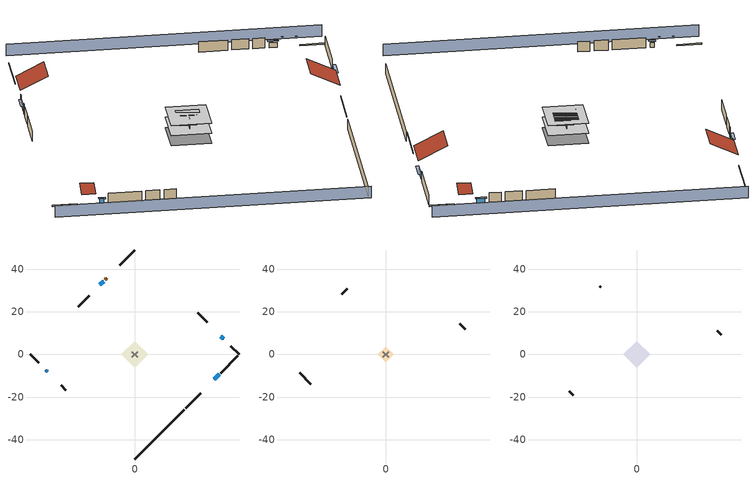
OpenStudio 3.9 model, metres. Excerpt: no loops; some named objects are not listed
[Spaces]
conditioned space 1
 floor foundation (Slab2 construction): -6.28,0 0,6.28 6.28,0 0,-6.28 z-2.13
 floor adiabatic (AdiabaticFloorConstruction): -6.28,0 0,6.28 6.28,0 0,-6.28 z0.3
 wall outside (Wall3 construction): 40.27,-8.67 48.28,-0.66 z0.3:2.74
 wall outside (Wall4 construction): -34.45,-14.49 -32.27,-16.67 z0.3:2.74
 wall outside (Wall7 construction): -21.32,27.62 -26.52,22.42 z0.3:2.74
 wall outside (Wall8 construction): 33.9,15.04 29.45,19.49 z0.3:2.74
 wall outside (RimJoist1 construction): 23.83,-25.11 30.85,-18.09 z0.3:0.61
 wall outside (RimJoist2 construction): -48.94,0 -45.04,-3.9 z0.3:0.61
 wall outside (RimJoist3 construction): 0,48.94 -7.03,41.91 z0.3:0.61
 wall outside (RimJoist4 construction): 48.94,0 45.04,3.9 z0.3:0.61
 wall outside (AdiabaticWallConstruction): 37.24,-11.7 39.61,-9.33 z0.3:1.43; -41.56,-7.38 -40.94,-8 z0.3:1.46; -14.53,34.41 -16.28,32.66 z0.3:1.4; 41.56,7.38 40.32,8.62 z0.3:1.49
 wall outside (AdiabaticWallConstruction 1): -13.23,35.71 -13.88,35.06 z0.3:2.34
 wall to garage 1 (Wall5 construction): 1.29,1.29 -1.29,-1.29 z0.3:2.74
 wall to garage 1 (Wall6 construction): -1.29,1.29 1.29,-1.29 z0.3:2.74
 wall foundation (FoundationWall1 construction): 0,-48.94 23.17,-25.77 z-2.13:0.3
 window (WindowConstruction): 37.24,-11.7 39.61,-9.33 z0.3:1.43
 window (WindowConstruction 1): -41.56,-7.38 -40.94,-8 z0.3:1.46
 window (WindowConstruction 2): -14.53,34.41 -16.28,32.66 z0.3:1.4
 window (WindowConstruction 3): 41.56,7.38 40.32,8.62 z0.3:1.49
 door (Door): -13.23,35.71 -13.88,35.06 z0.3:2.34
 ceiling adiabatic (AdiabaticFloorConstruction): 0,-6.28 6.28,0 0,6.28 -6.28,0 z0.3
garage 1
 floor foundation (Slab1 construction): -3.66,0 0,3.66 3.66,0 0,-3.66 z0
 wall outside (Wall1 construction): -40.28,-8.66 -35.11,-13.83 z0.3:2.74
 wall outside (Wall2 construction): -18.07,30.87 -20.66,28.28 z0.3:2.74
 wall outside (Wall12 construction): 37.15,11.79 34.56,14.38 z0.3:2.74
attic - vented 1
 floor to garage 1 (Floor1 construction): -3.66,0 0,3.66 3.66,0 0,-3.66 z2.74
 floor to conditioned space 1 (Floor2 construction Reversed): -6.28,0 0,6.28 6.28,0 0,-6.28 z2.74
 wall outside (Wall9 construction): -31.62,-17.32 -29.76,-19.18 z0.3:2.74
 wall outside (Wall10 construction): 39.66,9.28 37.8,11.14 z0.3:2.74
 wall outside (Wall11 construction): -16.93,32.01 -17.42,31.52 z0.3:2.74
 roof outside (Roof1 construction): 36.59,-12.35,2.74 32.05,-7.81,5.95 26.97,-12.89,5.95 31.51,-17.43,2.74
 roof outside (Roof2 construction): -42.22,-6.72,2.74 -40.29,-4.79,4.11 -42.45,-2.62,4.11 -44.38,-4.56,2.74
 roof outside (Roof3 construction): 42.22,6.72,2.74 40.29,4.79,4.11 42.45,2.62,4.11 44.38,4.56,2.74
 roof outside (Roof4 construction): -12.57,36.37,2.74 -8.2,31.99,5.84 -3.31,36.88,5.84 -7.68,41.26,2.74
shading: 52.17,3.23 3.23,52.17 / -52.17,-3.23 -3.23,-52.17 z0:2.74; 39.82,-9.12 37.03,-11.91 37.46,-12.34 40.26,-9.55 z1.74; -40.72,-8.22 -41.78,-7.16 -42.21,-7.59 -41.16,-8.65 z1.77; -16.49,32.45 -14.32,34.62 -14.75,35.05 -16.92,32.88 z1.71; 40.1,8.84 41.78,7.16 42.21,7.59 40.54,9.27 z1.8
[Site]
Portland Intl Arpt_OR: Latitude {deg}=45.59; Longitude {deg}=-122.6; Time Zone {hr}=-8; Elevation {m}=33; Terrain=Suburbs; Keep Site Location Information=Yes
[Site:GroundTemperature:Shallow]
10.2558, 8.96328, 8.85977, 9.47314, 11.9355, 14.3863, 16.5111, 17.8571, 17.9714, 16.8767, 14.8061, 12.4304
[Site:WaterMainsTemperature]
Calculation Method=Schedule; Temperature Schedule=mains temperature schedule
[Building]
Building 1
[Material] Roughness=Rough
Name | Thickness {m} | Conductivity {W/m-K} | Density {kg/m3} | Specific Heat {J/kg-K} | Thermal Absorptance | Solar Absorptance | Visible Absorptance
asphalt or fiberglass shingles | 0.00635 | 0.162714 | 1121.4 | 1465.45 | 0.9 | 0.85 | 0.85
roof rigid ins | 0.00281632 | 0.029427 | 32.04 | 1214.23 | 0.9 | 0.7 | 0.7
osb sheathing 0.5 in. | 0.0127 | 0.115458 | 512.64 | 1214.23 | 0.9 | 0.6 | 0.6
wood siding | 0.0254 | 0.102417 | 544.68 | 1172.36 | 0.9 | 0.85 | 0.85
osb sheathing 0.5 in. 1 | 0.0127 | 0.115458 | 512.64 | 1214.23 | 0.9 | 0.7 | 0.7
wall stud and cavity | 0.1397 | 0.727959 | 139.0536 | 1170.24 | 0.9 | 0.6 | 0.6
wall stud and cavity 1 | 0.1397 | 0.550994 | 139.0536 | 1170.24 | 0.9 | 0.7 | 0.7
gypsum board | 0.0127 | 0.160291 | 801 | 837.4 | 0.9 | 0.6 | 0.6
osb sheathing 0.5 in. 2; osb sheathing 0.5 in. 3 | 0.0127 | 0.115458 | 512.64 | 1214.23
wall stud and cavity 2 | 0.1397 | 0.335416 | 139.0536 | 1170.24 | 0.9 | 0.7 | 0.7
rim joist stud and cavity | 0.0508 | 0.178688 | 50.32683 | 1063.81 | 0.9 | 0.6 | 0.6
ceiling stud and cavity | 0.1397 | 1.39189 | 65.682 | 1177.47 | 0.9 | 0.7 | 0.7
ceiling loosefill ins | 0.0846667 | 0.0480833 | 16.02 | 1046.75 | 0.9 | 0.7 | 0.7
ceiling stud and cavity 1 | 0.1397 | 0.0920385 | 65.682 | 1177.47 | 0.9 | 0.7 | 0.7
concrete 4.0 in. | 0.1016 | 1.803125 | 2242.8 | 837.4 | 0.9 | 0.7 | 0.7
concrete 8.0 in. | 0.2032 | 1.803125 | 2242.8 | 837.4 | 0.9 | 0.7 | 0.7
gypsum board 1 | 0.0127 | 0.160291 | 801 | 837.4 | 0.9 | 0.7 | 0.7
floor covering | 0.0127 | 0.0450781 | 54.468 | 1339.84 | 0.9 | 0.9 | 0.9
wood siding 1; wood siding 2 | 0.0254 | 0.102417 | 544.68 | 1172.36
wall rigid ins; floor rigid ins | 0.512978 | 0.029427 | 32.04 | 1214.23 | 0.9 | 0.7 | 0.7
wall stud and cavity 3 | 0.0889 | 0.380278 | 52.3479 | 1209.89 | 0.9 | 0.7 | 0.7
door material | 0.04445 | 0.0612267 | 512.64 | 1214.23 | 0.9 | 0.7 | 0.7
floor stud and cavity | 0.1397 | 1.75129 | 37.0049 | 1207.88 | 0.9 | 0.7 | 0.7
osb sheathing 0.75 in. | 0.01905 | 0.115458 | 512.64 | 1214.23 | 0.9 | 0.7 | 0.7
floor covering 1 | 0.0127 | 0.0433444 | 54.468 | 1339.84 | 0.9 | 0.6 | 0.6
wall stud and cavity 4 | 0.0889 | 0.391764 | 83.0341 | 1211.67 | 0.9 | 0.7 | 0.7
furniture material conditioned space 1; furniture material garage 1 | 0.1524 | 0.115458 | 640.8 | 1214.23 | 0.9 | 0.6 | 0.6
[Construction]
Roof1 construction; Roof2 construction; Roof3 construction; Roof4 construction: asphalt or fiberglass shingles, roof rigid ins, osb sheathing 0.5 in.
Wall1 construction; Wall2 construction: wood siding, osb sheathing 0.5 in. 1, wall stud and cavity
Wall3 construction; Wall4 construction: wood siding, osb sheathing 0.5 in. 1, wall stud and cavity 1, gypsum board
Wall5 construction: osb sheathing 0.5 in. 2, wall stud and cavity 2, gypsum board
Wall6 construction: osb sheathing 0.5 in. 3, wall stud and cavity 2, gypsum board
Wall7 construction; Wall8 construction: wood siding, osb sheathing 0.5 in. 3, wall stud and cavity 1, gypsum board
Wall9 construction; Wall10 construction; Wall11 construction; Wall12 construction: wood siding, osb sheathing 0.5 in. 3, wall stud and cavity
RimJoist1 construction; RimJoist2 construction; RimJoist3 construction; RimJoist4 construction: wood siding, rim joist stud and cavity
Floor1 construction: ceiling stud and cavity
Floor2 construction Reversed: gypsum board, ceiling stud and cavity 1, ceiling loosefill ins
Slab1 construction: concrete 4.0 in.
FoundationWall1 construction: concrete 8.0 in., gypsum board 1
Slab2 construction: concrete 4.0 in., floor covering
WindowConstruction; WindowConstruction 1; WindowConstruction 2; WindowConstruction 3: WindowMaterial
AdiabaticWallConstruction: wood siding 1, wall rigid ins, wall stud and cavity 3, gypsum board
Door: door material
AdiabaticWallConstruction 1: wood siding 2, wall rigid ins, wall stud and cavity 3, gypsum board
AdiabaticFloorConstruction: floor stud and cavity, floor rigid ins, osb sheathing 0.75 in., floor covering 1
PartitionWallConstruction: gypsum board, wall stud and cavity 4, gypsum board
furniture construction conditioned space 1: furniture material conditioned space 1
furniture construction garage 1: furniture material garage 1
[WindowMaterial:SimpleGlazingSystem]
WindowMaterial: U-Factor {W/m2-K}=2.15764; Solar Heat Gain Coefficient=0.44
[ThermalZone] Multiplier=1; Use Ideal Air Loads=No
Name | Volume {m3} | Thermostat
conditioned space | 384.656 | conditioned space temperature setpoint
attic - vented | 80.9188
garage | 65.242
[Sizing:Zone] Zone Cooling Design Supply Air Temperature Input Method=SupplyAirTemperature; Zone Cooling Design Supply Air Temperature {C}=14; Zone Cooling Design Supply Air Temperature Difference {deltaC}=11.11; Zone Heating Design Supply Air Temperature Input Method=SupplyAirTemperature; Zone Heating Design Supply Air Temperature {C}=40; Zone Heating Design Supply Air Temperature Difference {deltaC}=11.11; Zone Cooling Design Supply Air Humidity Ratio {kg-H2O/kg-air}=0.0085; Zone Heating Design Supply Air Humidity Ratio {kg-H2O/kg-air}=0.008; Cooling Design Air Flow Method=DesignDay; Heating Design Air Flow Method=DesignDay; Account for Dedicated Outdoor Air System=No; Dedicated Outdoor Air System Control Strategy=NeutralSupplyAir; Dedicated Outdoor Air Low Setpoint Temperature for Design {C}=autosize; Dedicated Outdoor Air High Setpoint Temperature for Design {C}=autosize; Zone Load Sizing Method=Sensible Load Only No Latent Load; Zone Latent Cooling Design Supply Air Humidity Ratio Input Method=HumidityRatioDifference; Zone Cooling Design Supply Air Humidity Ratio Difference {kgWater/kgDryAir}=0.005; Zone Latent Heating Design Supply Air Humidity Ratio Input Method=HumidityRatioDifference; Zone Humidification Design Supply Air Humidity Ratio Difference {kgWater/kgDryAir}=0.005; Sizing Option=Coincident
attic - vented; garage
[Space]
Name | Thermal Zone | Volume {m3}
conditioned space 1 | conditioned space | 384.656
attic - vented 1 | attic - vented | 80.9188
garage 1 | garage | 65.242
[ThermostatSetpoint:DualSetpoint]
conditioned space temperature setpoint: Heating Setpoint Temperature Schedule=heating setpoint; Cooling Setpoint Temperature Schedule=cooling setpoint; Temperature Difference Between Cutout And Setpoint {deltaC}=0
[Foundation:Kiva] Wall Depth Below Slab {m}=0.2032
Name | Initial Indoor Air Temperature {C} | Wall Height Above Grade {m}
Foundation Kiva 1 | 13.4258 | 0.1016
Foundation Kiva 2 | 21.1111 | 0.3048
[Foundation:Kiva:Settings]
Soil Conductivity {W/m-K}=1.3848; Soil Density {kg/m3}=1842.3; Soil Specific Heat {J/kg-K}=418.7; Ground Solar Absorptivity=0.9; Ground Thermal Absorptivity=0.9; Ground Surface Roughness {m}=0.03; Far-Field Width {m}=40; Deep-Ground Boundary Condition=ZeroFlux; Deep-Ground Depth {m}=40; Minimum Cell Dimension {m}=0.2; Maximum Cell Growth Coefficient=3; Simulation Timestep=Timestep
[SurfaceProperty:ExposedFoundationPerimeter] Exposed Perimeter Calculation Method=TotalExposedPerimeter
Name | Total Exposed Perimeter {m}
Slab1 | 14.6304
Slab2 | 32.766
[SurfaceProperty:IncidentSolarMultiplier] Incident Solar Multiplier=1; Incident Solar Multiplier Schedule=trans schedule winter=0.85 summer=0.7
Window1; Window2; Window3; Window4
[InternalMass:Definition] Design Level Calculation Method=SurfaceArea
Name | Construction | Surface Area {m2}
partition wall mass | PartitionWallConstruction | 157.749
furniture mass conditioned space 1 | furniture construction conditioned space 1 | 63.09974
furniture mass garage 1 | furniture construction garage 1 | 2.67561
[InternalMass] Multiplier=1
Name | Internal Mass Definition | Space or SpaceType
partition wall mass | partition wall mass | conditioned space 1
furniture mass conditioned space 1 | furniture mass conditioned space 1 | conditioned space 1
furniture mass garage 1 | furniture mass garage 1 | garage 1
[Fan:SystemModel]
central ac and furnace supply fan: Availability Schedule=Always On Discrete; Design Maximum Air Flow Rate {m3/s}=0.479027; Speed Control Method=Discrete; Electric Power Minimum Flow Rate Fraction=0.2; Design Pressure Rise {Pa}=500; Motor Efficiency=1; Motor In Air Stream Fraction=1; Design Electric Power Consumption {W}=autosize; Design Power Sizing Method=PowerPerFlow; Electric Power Per Unit Flow Rate {W/(m3/s)}=794.58; Electric Power Per Unit Flow Rate Per Unit Pressure {W-s/m3-Pa}=1.66667; Fan Total Efficiency=0.7; Motor Loss Radiative Fraction=0; Speed Flow Fraction 1=0.81281; Speed Electric Power Fraction 1=0.53699; Speed Flow Fraction 2=1; Speed Electric Power Fraction 2=1
[EnergyManagementSystem:Sensor]
Name | Output Variable or Output Meter Index Key | Output Variable or Output Meter
central_ac_and_furnace_supply_fan_s; central_ac_and_furnace_supply_fan_s_1 | central ac and furnace supply fan | Fan Electricity Energy
water_heater_amb_temp; fridge_tin_s_1 | garage | Zone Mean Air Temperature
water_heater_amb_rh | garage | Zone Air Relative Humidity
water_heater_T_set | water heater setpoint | Schedule Value
out_pb_s |  | Site Outdoor Air Barometric Pressure
out_wt_s |  | Site Outdoor Air Humidity Ratio
site_vw_s |  | Site Wind Speed
cool_season | cooling season schedule | Schedule Value
central_ac_and_furnace_airloop_Fan_RTF_s | central ac and furnace supply fan | Fan Runtime Fraction Speed 1
central_ac_and_furnace_airloop_Fan_RTF_s_1 | central ac and furnace supply fan | Fan Runtime Fraction Speed 2
natural_vent_s | natural vent schedule | Schedule Value
htg_sp_s; htg_sp_s_1 | heating setpoint | Schedule Value
clg_sp_s; clg_sp_s_1 | cooling setpoint | Schedule Value
mech_vent_range_fan_0_sch_s | mech vent range fan 0 schedule | Schedule Value
mech_vent_bath_fan_0_sch_s | mech vent bath fan 0 schedule | Schedule Value
clothes_dryer_exhaust_0_sch_s | clothes_dryer | Schedule Value
htg_load_cond |  | Heating:EnergyTransfer:Zone:CONDITIONED SPACE
clg_load_cond |  | Cooling:EnergyTransfer:Zone:CONDITIONED SPACE
s_conv | Floor2 | Surface Inside Face Convection Heat Gain Energy
s_ig | Floor2 | Surface Inside Face Internal Gains Radiation Heat Gain Energy
s_sol | Floor2 | Surface Inside Face Solar Radiation Heat Gain Energy
s_lgt | Floor2 | Surface Inside Face Lights Radiation Heat Gain Energy
s_surf | Floor2 | Surface Inside Face Net Surface Thermal Radiation Heat Gain Energy
s_conv_1 | FoundationWall1 | Surface Inside Face Convection Heat Gain Energy
s_ig_1 | FoundationWall1 | Surface Inside Face Internal Gains Radiation Heat Gain Energy
s_sol_1 | FoundationWall1 | Surface Inside Face Solar Radiation Heat Gain Energy
s_lgt_1 | FoundationWall1 | Surface Inside Face Lights Radiation Heat Gain Energy
s_surf_1 | FoundationWall1 | Surface Inside Face Net Surface Thermal Radiation Heat Gain Energy
s_conv_2 | inferred conditioned ceiling | Surface Inside Face Convection Heat Gain Energy
s_ig_2 | inferred conditioned ceiling | Surface Inside Face Internal Gains Radiation Heat Gain Energy
s_sol_2 | inferred conditioned ceiling | Surface Inside Face Solar Radiation Heat Gain Energy
s_lgt_2 | inferred conditioned ceiling | Surface Inside Face Lights Radiation Heat Gain Energy
s_surf_2 | inferred conditioned ceiling | Surface Inside Face Net Surface Thermal Radiation Heat Gain Energy
s_conv_3 | inferred conditioned floor | Surface Inside Face Convection Heat Gain Energy
s_ig_3 | inferred conditioned floor | Surface Inside Face Internal Gains Radiation Heat Gain Energy
s_sol_3 | inferred conditioned floor | Surface Inside Face Solar Radiation Heat Gain Energy
s_lgt_3 | inferred conditioned floor | Surface Inside Face Lights Radiation Heat Gain Energy
s_surf_3 | inferred conditioned floor | Surface Inside Face Net Surface Thermal Radiation Heat Gain Energy
s_conv_4 | RimJoist1 | Surface Inside Face Convection Heat Gain Energy
s_ig_4 | RimJoist1 | Surface Inside Face Internal Gains Radiation Heat Gain Energy
s_sol_4 | RimJoist1 | Surface Inside Face Solar Radiation Heat Gain Energy
s_lgt_4 | RimJoist1 | Surface Inside Face Lights Radiation Heat Gain Energy
s_surf_4 | RimJoist1 | Surface Inside Face Net Surface Thermal Radiation Heat Gain Energy
s_conv_5 | RimJoist2 | Surface Inside Face Convection Heat Gain Energy
s_ig_5 | RimJoist2 | Surface Inside Face Internal Gains Radiation Heat Gain Energy
s_sol_5 | RimJoist2 | Surface Inside Face Solar Radiation Heat Gain Energy
s_lgt_5 | RimJoist2 | Surface Inside Face Lights Radiation Heat Gain Energy
s_surf_5 | RimJoist2 | Surface Inside Face Net Surface Thermal Radiation Heat Gain Energy
s_conv_6 | RimJoist3 | Surface Inside Face Convection Heat Gain Energy
s_ig_6 | RimJoist3 | Surface Inside Face Internal Gains Radiation Heat Gain Energy
s_sol_6 | RimJoist3 | Surface Inside Face Solar Radiation Heat Gain Energy
s_lgt_6 | RimJoist3 | Surface Inside Face Lights Radiation Heat Gain Energy
s_surf_6 | RimJoist3 | Surface Inside Face Net Surface Thermal Radiation Heat Gain Energy
s_conv_7 | RimJoist4 | Surface Inside Face Convection Heat Gain Energy
s_ig_7 | RimJoist4 | Surface Inside Face Internal Gains Radiation Heat Gain Energy
s_sol_7 | RimJoist4 | Surface Inside Face Solar Radiation Heat Gain Energy
s_lgt_7 | RimJoist4 | Surface Inside Face Lights Radiation Heat Gain Energy
s_surf_7 | RimJoist4 | Surface Inside Face Net Surface Thermal Radiation Heat Gain Energy
s_conv_8 | Slab2 | Surface Inside Face Convection Heat Gain Energy
s_ig_8 | Slab2 | Surface Inside Face Internal Gains Radiation Heat Gain Energy
s_sol_8 | Slab2 | Surface Inside Face Solar Radiation Heat Gain Energy
s_lgt_8 | Slab2 | Surface Inside Face Lights Radiation Heat Gain Energy
s_surf_8 | Slab2 | Surface Inside Face Net Surface Thermal Radiation Heat Gain Energy
ss_sol | Door1 | Surface Inside Face Solar Radiation Heat Gain Energy
ss_lgt | Door1 | Surface Inside Face Lights Radiation Heat Gain Energy
ss_conv | Door1 | Surface Inside Face Convection Heat Gain Energy
ss_ig | Door1 | Surface Inside Face Internal Gains Radiation Heat Gain Energy
ss_surf | Door1 | Surface Inside Face Net Surface Thermal Radiation Heat Gain Energy
ss_conv_1 | Window1 | Surface Inside Face Convection Heat Gain Energy
ss_ig_1 | Window1 | Surface Inside Face Internal Gains Radiation Heat Gain Energy
ss_surf_1 | Window1 | Surface Inside Face Net Surface Thermal Radiation Heat Gain Energy
ss_trans_in | Window1 | Surface Window Transmitted Solar Radiation Rate
ss_back_out | Window1 | Surface Window Shortwave from Zone Back Out Window Heat Transfer Rate
ss_trans_out | Window1 | Surface Inside Face Initial Transmitted Diffuse Transmitted Out Window Solar Radiation Rate
ss_conv_2 | Window2 | Surface Inside Face Convection Heat Gain Energy
ss_ig_2 | Window2 | Surface Inside Face Internal Gains Radiation Heat Gain Energy
ss_surf_2 | Window2 | Surface Inside Face Net Surface Thermal Radiation Heat Gain Energy
ss_trans_in_1 | Window2 | Surface Window Transmitted Solar Radiation Rate
ss_back_out_1 | Window2 | Surface Window Shortwave from Zone Back Out Window Heat Transfer Rate
ss_trans_out_1 | Window2 | Surface Inside Face Initial Transmitted Diffuse Transmitted Out Window Solar Radiation Rate
ss_conv_3 | Window3 | Surface Inside Face Convection Heat Gain Energy
ss_ig_3 | Window3 | Surface Inside Face Internal Gains Radiation Heat Gain Energy
ss_surf_3 | Window3 | Surface Inside Face Net Surface Thermal Radiation Heat Gain Energy
ss_trans_in_2 | Window3 | Surface Window Transmitted Solar Radiation Rate
ss_back_out_2 | Window3 | Surface Window Shortwave from Zone Back Out Window Heat Transfer Rate
ss_trans_out_2 | Window3 | Surface Inside Face Initial Transmitted Diffuse Transmitted Out Window Solar Radiation Rate
ss_conv_4 | Window4 | Surface Inside Face Convection Heat Gain Energy
ss_ig_4 | Window4 | Surface Inside Face Internal Gains Radiation Heat Gain Energy
ss_surf_4 | Window4 | Surface Inside Face Net Surface Thermal Radiation Heat Gain Energy
ss_trans_in_3 | Window4 | Surface Window Transmitted Solar Radiation Rate
ss_back_out_3 | Window4 | Surface Window Shortwave from Zone Back Out Window Heat Transfer Rate
ss_trans_out_3 | Window4 | Surface Inside Face Initial Transmitted Diffuse Transmitted Out Window Solar Radiation Rate
s_conv_9 | Wall3 | Surface Inside Face Convection Heat Gain Energy
s_ig_9 | Wall3 | Surface Inside Face Internal Gains Radiation Heat Gain Energy
s_sol_9 | Wall3 | Surface Inside Face Solar Radiation Heat Gain Energy
s_lgt_9 | Wall3 | Surface Inside Face Lights Radiation Heat Gain Energy
s_surf_9 | Wall3 | Surface Inside Face Net Surface Thermal Radiation Heat Gain Energy
s_conv_10 | Wall4 | Surface Inside Face Convection Heat Gain Energy
s_ig_10 | Wall4 | Surface Inside Face Internal Gains Radiation Heat Gain Energy
s_sol_10 | Wall4 | Surface Inside Face Solar Radiation Heat Gain Energy
s_lgt_10 | Wall4 | Surface Inside Face Lights Radiation Heat Gain Energy
s_surf_10 | Wall4 | Surface Inside Face Net Surface Thermal Radiation Heat Gain Energy
s_conv_11 | Wall5 | Surface Inside Face Convection Heat Gain Energy
s_ig_11 | Wall5 | Surface Inside Face Internal Gains Radiation Heat Gain Energy
s_sol_11 | Wall5 | Surface Inside Face Solar Radiation Heat Gain Energy
s_lgt_11 | Wall5 | Surface Inside Face Lights Radiation Heat Gain Energy
s_surf_11 | Wall5 | Surface Inside Face Net Surface Thermal Radiation Heat Gain Energy
s_conv_12 | Wall6 | Surface Inside Face Convection Heat Gain Energy
s_ig_12 | Wall6 | Surface Inside Face Internal Gains Radiation Heat Gain Energy
s_sol_12 | Wall6 | Surface Inside Face Solar Radiation Heat Gain Energy
s_lgt_12 | Wall6 | Surface Inside Face Lights Radiation Heat Gain Energy
s_surf_12 | Wall6 | Surface Inside Face Net Surface Thermal Radiation Heat Gain Energy
s_conv_13 | Wall7 | Surface Inside Face Convection Heat Gain Energy
s_ig_13 | Wall7 | Surface Inside Face Internal Gains Radiation Heat Gain Energy
s_sol_13 | Wall7 | Surface Inside Face Solar Radiation Heat Gain Energy
s_lgt_13 | Wall7 | Surface Inside Face Lights Radiation Heat Gain Energy
s_surf_13 | Wall7 | Surface Inside Face Net Surface Thermal Radiation Heat Gain Energy
s_conv_14 | Wall8 | Surface Inside Face Convection Heat Gain Energy
s_ig_14 | Wall8 | Surface Inside Face Internal Gains Radiation Heat Gain Energy
s_sol_14 | Wall8 | Surface Inside Face Solar Radiation Heat Gain Energy
s_lgt_14 | Wall8 | Surface Inside Face Lights Radiation Heat Gain Energy
s_surf_14 | Wall8 | Surface Inside Face Net Surface Thermal Radiation Heat Gain Energy
im_conv | furniture mass conditioned space 1 | Surface Inside Face Convection Heat Gain Energy
im_ig | furniture mass conditioned space 1 | Surface Inside Face Internal Gains Radiation Heat Gain Energy
im_sol | furniture mass conditioned space 1 | Surface Inside Face Solar Radiation Heat Gain Energy
im_lgt | furniture mass conditioned space 1 | Surface Inside Face Lights Radiation Heat Gain Energy
im_surf | furniture mass conditioned space 1 | Surface Inside Face Net Surface Thermal Radiation Heat Gain Energy
im_conv_1 | partition wall mass | Surface Inside Face Convection Heat Gain Energy
im_ig_1 | partition wall mass | Surface Inside Face Internal Gains Radiation Heat Gain Energy
im_sol_1 | partition wall mass | Surface Inside Face Solar Radiation Heat Gain Energy
im_lgt_1 | partition wall mass | Surface Inside Face Lights Radiation Heat Gain Energy
im_surf_1 | partition wall mass | Surface Inside Face Net Surface Thermal Radiation Heat Gain Energy
airflow_gain | infil flow | Infiltration Sensible Heat Gain Energy
airflow_loss | infil flow | Infiltration Sensible Heat Loss Energy
airflow_gain_1 | natural vent flow | Infiltration Sensible Heat Gain Energy
airflow_loss_1 | natural vent flow | Infiltration Sensible Heat Loss Energy
airflow_gain_2 | whole house fan flow | Infiltration Sensible Heat Gain Energy
airflow_loss_2 | whole house fan flow | Infiltration Sensible Heat Loss Energy
mv_conv | mech vent bath fan 0 | Electric Equipment Convective Heating Energy
mv_rad | mech vent bath fan 0 | Electric Equipment Radiant Heating Energy
mv_conv_1 | mech vent house fan | Electric Equipment Convective Heating Energy
mv_rad_1 | mech vent house fan | Electric Equipment Radiant Heating Energy
mv_conv_2 | mech vent house fan cfis | Electric Equipment Convective Heating Energy
mv_rad_2 | mech vent house fan cfis | Electric Equipment Radiant Heating Energy
mv_conv_3 | mech vent range fan 0 | Electric Equipment Convective Heating Energy
mv_rad_3 | mech vent range fan 0 | Electric Equipment Radiant Heating Energy
mv_conv_4 | mech vent house fan latent load | Other Equipment Convective Heating Energy
mv_rad_4 | mech vent house fan latent load | Other Equipment Radiant Heating Energy
mv_conv_5 | mech vent house fan sensible load | Other Equipment Convective Heating Energy
mv_rad_5 | mech vent house fan sensible load | Other Equipment Radiant Heating Energy
ig_lgt_conv | interior lighting | Lights Convective Heating Energy
ig_lgt_rad | interior lighting | Lights Radiant Heating Energy
ig_lgt_vis | interior lighting | Lights Visible Radiation Heating Energy
ig_ee_conv | clothes dryer | Electric Equipment Convective Heating Energy
ig_ee_rad | clothes dryer | Electric Equipment Radiant Heating Energy
ig_ee_conv_1 | clothes washer | Electric Equipment Convective Heating Energy
ig_ee_rad_1 | clothes washer | Electric Equipment Radiant Heating Energy
ig_ee_conv_2 | cooking range | Electric Equipment Convective Heating Energy
ig_ee_rad_2 | cooking range | Electric Equipment Radiant Heating Energy
ig_ee_conv_3 | dishwasher | Electric Equipment Convective Heating Energy
ig_ee_rad_3 | dishwasher | Electric Equipment Radiant Heating Energy
ig_ee_conv_4 | fridge | Electric Equipment Convective Heating Energy
ig_ee_rad_4 | fridge | Electric Equipment Radiant Heating Energy
ig_ee_conv_5 | misc plug loads | Electric Equipment Convective Heating Energy
ig_ee_rad_5 | misc plug loads | Electric Equipment Radiant Heating Energy
ig_ee_conv_6 | misc pool pump | Electric Equipment Convective Heating Energy
ig_ee_rad_6 | misc pool pump | Electric Equipment Radiant Heating Energy
ig_ee_conv_7 | misc tv | Electric Equipment Convective Heating Energy
ig_ee_rad_7 | misc tv | Electric Equipment Radiant Heating Energy
ig_ee_conv_8 | whole house fan | Electric Equipment Convective Heating Energy
ig_ee_rad_8 | whole house fan | Electric Equipment Radiant Heating Energy
ig_oe_conv | clothes dryer 1 | Other Equipment Convective Heating Energy
ig_oe_rad | clothes dryer 1 | Other Equipment Radiant Heating Energy
ig_oe_conv_1 | cooking range 1 | Other Equipment Convective Heating Energy
ig_oe_rad_1 | cooking range 1 | Other Equipment Radiant Heating Energy
ig_oe_conv_2 | general water use latent | Other Equipment Convective Heating Energy
ig_oe_rad_2 | general water use latent | Other Equipment Radiant Heating Energy
ig_oe_conv_3 | general water use sensible | Other Equipment Convective Heating Energy
ig_oe_rad_3 | general water use sensible | Other Equipment Radiant Heating Energy
ig_ppl_conv | occupants | People Convective Heating Energy
ig_ppl_rad | occupants | People Radiant Heating Energy
[EnergyManagementSystem:Program]
central_ac_and_furnace_supply_fan_disaggregate_program: Set central_ac_and_furnace_supply_fan_clg = 0; If central_ac_and_furnace_clg_coil_s > 0; Set central_ac_and_furnace_supply_fan_clg = central_ac_and_furnace_supply_fan_s; EndIf
central_ac_and_furnace_supply_fan_disaggregate_program_1: Set central_ac_and_furnace_supply_fan_primary_htg = 0; If central_ac_and_furnace_htg_coil_s > 0; Set central_ac_and_furnace_supply_fan_primary_htg = central_ac_and_furnace_supply_fan_s_1; EndIf
water_heater_InletAir: Set water_heater_Tamb_act = water_heater_amb_temp; Set water_heater_RHamb_act = 0; Set water_heater_RHamb_act = water_heater_RHamb_act + (water_heater_amb_rh / 100) / 1; Set water_heater_sens_act = (0 - water_heater_sens_cool - (water_heater_tl + water_heater_fan_pwr)) / 1; Set water_heater_lat_act = (0 - water_heater_lat_cool) / 1
water_heater_Control: Set water_heater_HPWHSchedOverride = water_heater_T_set; If (water_heater_amb_temp<5.56) || (water_heater_amb_temp>48.89); Set water_heater_UESchedOverride = water_heater_T_set; Set water_heater_LESchedOverride = water_heater_T_set; Else; Set water_heater_UESchedOverride = water_heater_T_set - 9.0; Set water_heater_LESchedOverride = 0; EndIf
water_heater_hpwh_EC_adj: If WarmupFlag == 0; Set dhw_e_cons = water_heater_tank_energy + water_heater_tank_on_cycle_parasitic + water_heater_tank_off_cycle_parasitic + water_heater_coil_energy + water_heater_fan_energy; Set water_heater_hpwh_ec_adj_act = 0.0 * dhw_e_cons / 1; EndIf
[EnergyManagementSystem:Actuator]
Name | Actuated Component | Actuated Component Type | Actuated Component Control Type | Zone or Space
water_heater_sens_act | water heater sens | OtherEquipment | Power Level | garage 1
water_heater_lat_act | water heater lat | OtherEquipment | Power Level | garage 1
water_heater_hpwh_ec_adj_act | water heater energy adjustment1 | OtherEquipment | Power Level | garage 1
whole_house_fan_act | whole house fan | ElectricEquipment | Electricity Rate | conditioned space 1
mech_vent_house_fan_cfis_act | mech vent house fan cfis | ElectricEquipment | Electricity Rate | conditioned space 1
mech_vent_house_fan_sensible_load_act | mech vent house fan sensible load | OtherEquipment | Power Level | conditioned space 1
mech_vent_house_fan_latent_load_act | mech vent house fan latent load | OtherEquipment | Power Level | conditioned space 1
[OtherEquipment:Definition] Design Level Calculation Method=EquipmentLevel
Name | Design Level {W} | Fraction Latent | Fraction Radiant | Fraction Lost
water heater sens; mech vent house fan sensible load | 0 | 0 | 0 | 0
water heater lat; mech vent house fan latent load | 0 | 1 | 0 | 0
water heater energy adjustment1 | 0.01 | 0 | 0 | 1
clothes dryer 2 | 0 | 0.015 | 0.081 | 0.85
cooking range 2 | 0 | 0.08 | 0.432 | 0.2
general water use sensible | -79.8895 | 0 | 0.6 | 0
general water use latent | 81.0615 | 1 | 0 | 0
[OtherEquipment]
Name | Other Equipment Definition | Space or SpaceType | Schedule | Fuel Type
water heater sens | water heater sens | garage 1 | Always On Discrete
water heater lat | water heater lat | garage 1 | Always On Discrete
water heater energy adjustment1 | water heater energy adjustment1 | garage 1 | Always On Discrete | Electricity
clothes dryer 1 | clothes dryer 2 | conditioned space 1 | clothes_dryer | Electricity
cooking range 1 | cooking range 2 | conditioned space 1 | cooking_range | Electricity
general water use sensible | general water use sensible | conditioned space 1 | general water use schedule
general water use latent | general water use latent | conditioned space 1 | general water use schedule
mech vent house fan sensible load | mech vent house fan sensible load | conditioned space 1 | Always On Discrete
mech vent house fan latent load | mech vent house fan latent load | conditioned space 1 | Always On Discrete
[ElectricEquipment:Definition] Design Level Calculation Method=EquipmentLevel
Name | Design Level {W} | Fraction Latent | Fraction Radiant | Fraction Lost
clothes washer | 255.157 | 0.03 | 0.162 | 0.7
clothes dryer | 5306.22 | 0.015 | 0.081 | 0.85
dishwasher | 292.769 | 0.3 | 0.18 | 0.4
fridge | 136.524 | 0 | 0.6 | 0
fridge 2 | 90.9498 | 0 | 0.6 | 0
cooking range | 1169.52 | 0.08 | 0.432 | 0.2
misc tv | 1035.04 | 0 | 0.6 | 0
misc plug loads | 811.087 | 0.021 | 0.558 | 0.049
misc pool pump | 1128.77 | 0 | 0 | 1
whole house fan; mech vent house fan | 0 | 0 | 0 | 1
mech vent house fan cfis | 0 | 0 | 0 | 0
mech vent range fan 0; mech vent bath fan 0 | 30 | 0 | 0 | 1
[ElectricEquipment]
Name | Electric Equipment Definition | Space or SpaceType | Schedule
clothes washer | clothes washer | conditioned space 1 | clothes_washer
clothes dryer | clothes dryer | conditioned space 1 | clothes_dryer
dishwasher | dishwasher | conditioned space 1 | dishwasher
fridge | fridge | conditioned space 1 | fridge schedule
fridge 1 | fridge 2 | garage 1 | fridge schedule 1
cooking range | cooking range | conditioned space 1 | cooking_range
misc tv | misc tv | conditioned space 1 | plug_loads_tv
misc plug loads | misc plug loads | conditioned space 1 | plug_loads_other
misc pool pump | misc pool pump | conditioned space 1 | misc pool pump schedule
whole house fan | whole house fan | conditioned space 1 | Always On Discrete
mech vent house fan | mech vent house fan | conditioned space 1 | mech vent house fan schedule
mech vent house fan cfis | mech vent house fan cfis | conditioned space 1 | mech vent house fan cfis schedule
mech vent range fan 0 | mech vent range fan 0 | conditioned space 1 | mech vent range fan 0 schedule
mech vent bath fan 0 | mech vent bath fan 0 | conditioned space 1 | mech vent bath fan 0 schedule
[WaterUse:Equipment:Definition]
Name | Peak Flow Rate {m3/s}
clothes washer | 1.0797e-05
dishwasher | 5.0321e-06
[Lights:Definition] Design Level Calculation Method=LightingLevel; Fraction Radiant=0.6; Fraction Visible=0.2; Return Air Fraction=0
Name | Lighting Level {W}
interior lighting | 240.391
garage lighting | 8.42759
[Lights] Fraction Replaceable=1
Name | Lights Definition | Space or SpaceType | Schedule
interior lighting | interior lighting | conditioned space 1 | lighting_interior
garage lighting | garage lighting | garage 1 | lighting_garage
[Exterior:Lights:Definition]
exterior lighting: Design Level {W}=7.09205
[Exterior:Lights]
exterior lighting: Exterior Lights Definition=exterior lighting; Schedule=exterior lighting schedule
[People:Definition]
occupants: Number of People Calculation Method=People; Number of People {people}=4; Fraction Radiant=0.314171; Sensible Heat Fraction=0.56303; Carbon Dioxide Generation Rate {m3/s-W}=0; Enable ASHRAE 55 Comfort Warnings=No; Mean Radiant Temperature Calculation Type=EnclosureAveraged
[People]
occupants: People Definition=occupants; Space or SpaceType=conditioned space 1; Number of People Schedule=occupants; Activity Level Schedule=occupants activity schedule; Multiplier=1
[SpaceInfiltration:DesignFlowRate] Space or SpaceType=conditioned space 1; Schedule=Always On Discrete; Design Flow Rate Calculation Method=Flow/Space; Design Flow Rate {m3/s}=0
natural vent flow; whole house fan flow; infil flow
[ZoneMixing]
whole house fan mix: Zone or Space=attic - vented; Schedule=Always On Continuous; Design Flow Rate Calculation Method=Flow/Zone; Design Flow Rate {m3/s}=0; Source Zone or Space=conditioned space
[SpaceInfiltration:EffectiveLeakageArea] Schedule=Always On Discrete
Name | Space or SpaceType | Effective Air Leakage Area {cm2} | Stack Coefficient | Wind Coefficient
infil garage 1 | garage 1 | 679.592 | 0.000129147 | 4.64657e-05
infil attic - vented 1 | attic - vented 1 | 3520.67 | 0.00015981 | 3.51401e-05
[Schedule:Ruleset]
Name | Default Day Schedule
heating setpoint | heating setpoint default day
cooling setpoint | cooling setpoint default day
trans schedule winter=0.85 summer=0.7 | trans schedule winter=0.85 summer=0.7 default day
exterior lighting schedule | exterior lighting schedule default day
misc pool pump schedule | misc pool pump schedule default day
general water use schedule | general water use schedule default day
mech vent range fan 0 schedule | mech vent range fan 0 schedule default day
mech vent bath fan 0 schedule | mech vent bath fan 0 schedule default day
[Schedule:Day]
heating setpoint default day; cooling setpoint default day; trans schedule winter=0.85 summer=0.7 default day; exterior lighting schedule default day; misc pool pump schedule default day; general water use schedule default day; mech vent range fan 0 schedule default day; mech vent bath fan 0 schedule default day: 24, 0, 0
heating setpoint day: 1, 0, 21.1111, 10, 0, 18.8889, 24, 0, 21.1111
cooling setpoint day: 1, 0, 21.1111, 10, 0, 20, 24, 0, 21.1111
trans schedule winter=0.85 summer=0.7 day; trans schedule winter=0.85 summer=0.7 day 2: 24, 0, 0.85
trans schedule winter=0.85 summer=0.7 day 1: 24, 0, 0.7
exterior lighting schedule day: 1, 0, 0.566667, 3, 0, 0.524167, 5, 0, 0.495833, 6, 0, 0.5525, 7, 0, 0.623333, 8, 0, 0.580833, 9, 0, 0.439167, 10, 0, 0.354167, 12, 0, 0.34, 13, 0, 0.354167, 14, 0, 0.396667, 15, 0, 0.425, 16, 0, 0.495833, 17, 0, 0.623333, 18, 0, 0.793333, 19, 0, 0.906667, 20, 0, 0.963333, 21, 0, 0.991667, 22, 0, 0.920833, 23, 0, 0.793333, 24, 0, 0.665833
exterior lighting schedule day 1: 1, 0, 0.528571, 3, 0, 0.488929, 5, 0, 0.4625, 6, 0, 0.515357, 7, 0, 0.581429, 8, 0, 0.541786, 9, 0, 0.409643, 10, 0, 0.330357, 12, 0, 0.317143, 13, 0, 0.330357, 14, 0, 0.37, 15, 0, 0.396429, 16, 0, 0.4625, 17, 0, 0.581429, 18, 0, 0.74, 19, 0, 0.845714, 20, 0, 0.898571, 21, 0, 0.925, 22, 0, 0.858929, 23, 0, 0.74, 24, 0, 0.621071
exterior lighting schedule day 2: 1, 0, 0.485714, 3, 0, 0.449286, 5, 0, 0.425, 6, 0, 0.473571, 7, 0, 0.534286, 8, 0, 0.497857, 9, 0, 0.376429, 10, 0, 0.303571, 12, 0, 0.291429, 13, 0, 0.303571, 14, 0, 0.34, 15, 0, 0.364286, 16, 0, 0.425, 17, 0, 0.534286, 18, 0, 0.68, 19, 0, 0.777143, 20, 0, 0.825714, 21, 0, 0.85, 22, 0, 0.789286, 23, 0, 0.68, 24, 0, 0.570714
exterior lighting schedule day 3: 1, 0, 0.442857, 3, 0, 0.409643, 5, 0, 0.3875, 6, 0, 0.431786, 7, 0, 0.487143, 8, 0, 0.453929, 9, 0, 0.343214, 10, 0, 0.276786, 12, 0, 0.265714, 13, 0, 0.276786, 14, 0, 0.31, 15, 0, 0.332143, 16, 0, 0.3875, 17, 0, 0.487143, 18, 0, 0.62, 19, 0, 0.708571, 20, 0, 0.752857, 21, 0, 0.775, 22, 0, 0.719643, 23, 0, 0.62, 24, 0, 0.520357
exterior lighting schedule day 4: 1, 0, 0.4, 3, 0, 0.37, 5, 0, 0.35, 6, 0, 0.39, 7, 0, 0.44, 8, 0, 0.41, 9, 0, 0.31, 10, 0, 0.25, 12, 0, 0.24, 13, 0, 0.25, 14, 0, 0.28, 15, 0, 0.3, 16, 0, 0.35, 17, 0, 0.44, 18, 0, 0.56, 19, 0, 0.64, 20, 0, 0.68, 21, 0, 0.7, 22, 0, 0.65, 23, 0, 0.56, 24, 0, 0.47
exterior lighting schedule day 5: 1, 0, 0.380952, 3, 0, 0.352381, 5, 0, 0.333333, 6, 0, 0.371429, 7, 0, 0.419048, 8, 0, 0.390476, 9, 0, 0.295238, 10, 0, 0.238095, 12, 0, 0.228571, 13, 0, 0.238095, 14, 0, 0.266667, 15, 0, 0.285714, 16, 0, 0.333333, 17, 0, 0.419048, 18, 0, 0.533333, 19, 0, 0.609524, 20, 0, 0.647619, 21, 0, 0.666667, 22, 0, 0.619048, 23, 0, 0.533333, 24, 0, 0.447619
exterior lighting schedule day 6: 1, 0, 0.390476, 3, 0, 0.36119, 5, 0, 0.341667, 6, 0, 0.380714, 7, 0, 0.429524, 8, 0, 0.400238, 9, 0, 0.302619, 10, 0, 0.244048, 12, 0, 0.234286, 13, 0, 0.244048, 14, 0, 0.273333, 15, 0, 0.292857, 16, 0, 0.341667, 17, 0, 0.429524, 18, 0, 0.546667, 19, 0, 0.624762, 20, 0, 0.66381, 21, 0, 0.683333, 22, 0, 0.634524, 23, 0, 0.546667, 24, 0, 0.45881
exterior lighting schedule day 7: 1, 0, 0.419048, 3, 0, 0.387619, 5, 0, 0.366667, 6, 0, 0.408571, 7, 0, 0.460952, 8, 0, 0.429524, 9, 0, 0.324762, 10, 0, 0.261905, 12, 0, 0.251429, 13, 0, 0.261905, 14, 0, 0.293333, 15, 0, 0.314286, 16, 0, 0.366667, 17, 0, 0.460952, 18, 0, 0.586667, 19, 0, 0.670476, 20, 0, 0.712381, 21, 0, 0.733333, 22, 0, 0.680952, 23, 0, 0.586667, 24, 0, 0.492381
exterior lighting schedule day 8: 1, 0, 0.466667, 3, 0, 0.431667, 5, 0, 0.408333, 6, 0, 0.455, 7, 0, 0.513333, 8, 0, 0.478333, 9, 0, 0.361667, 10, 0, 0.291667, 12, 0, 0.28, 13, 0, 0.291667, 14, 0, 0.326667, 15, 0, 0.35, 16, 0, 0.408333, 17, 0, 0.513333, 18, 0, 0.653333, 19, 0, 0.746667, 20, 0, 0.793333, 21, 0, 0.816667, 22, 0, 0.758333, 23, 0, 0.653333, 24, 0, 0.548333
exterior lighting schedule day 9: 1, 0, 0.509524, 3, 0, 0.47131, 5, 0, 0.445833, 6, 0, 0.496786, 7, 0, 0.560476, 8, 0, 0.522262, 9, 0, 0.394881, 10, 0, 0.318452, 12, 0, 0.305714, 13, 0, 0.318452, 14, 0, 0.356667, 15, 0, 0.382143, 16, 0, 0.445833, 17, 0, 0.560476, 18, 0, 0.713333, 19, 0, 0.815238, 20, 0, 0.86619, 21, 0, 0.891667, 22, 0, 0.827976, 23, 0, 0.713333, 24, 0, 0.59869
exterior lighting schedule day 10: 1, 0, 0.552381, 3, 0, 0.510952, 5, 0, 0.483333, 6, 0, 0.538571, 7, 0, 0.607619, 8, 0, 0.56619, 9, 0, 0.428095, 10, 0, 0.345238, 12, 0, 0.331429, 13, 0, 0.345238, 14, 0, 0.386667, 15, 0, 0.414286, 16, 0, 0.483333, 17, 0, 0.607619, 18, 0, 0.773333, 19, 0, 0.88381, 20, 0, 0.939048, 21, 0, 0.966667, 22, 0, 0.897619, 23, 0, 0.773333, 24, 0, 0.649048
exterior lighting schedule day 11: 1, 0, 0.571429, 3, 0, 0.528571, 5, 0, 0.5, 6, 0, 0.557143, 7, 0, 0.628571, 8, 0, 0.585714, 9, 0, 0.442857, 10, 0, 0.357143, 12, 0, 0.342857, 13, 0, 0.357143, 14, 0, 0.4, 15, 0, 0.428571, 16, 0, 0.5, 17, 0, 0.628571, 18, 0, 0.8, 19, 0, 0.914286, 20, 0, 0.971429, 21, 0, 1, 22, 0, 0.928571, 23, 0, 0.8, 24, 0, 0.671429
misc pool pump schedule day; misc pool pump schedule day 10: 3, 0, 0.0234796, 4, 0, 0.0313062, 5, 0, 0.0626123, 6, 0, 0.117398, 7, 0, 0.20349, 8, 0, 0.344368, 9, 0, 0.657429, 10, 0, 0.947011, 11, 0, 0.993971, 12, 0, 0.947011, 13, 0, 0.939185, 14, 0, 0.704389, 15, 0, 0.586991, 16, 0, 0.477419, 17, 0, 0.289582, 18, 0, 0.18001, 19, 0, 0.101745, 20, 0, 0.0626123, 21, 0, 0.0313062, 24, 0, 0.0234796
misc pool pump schedule day 1: 3, 0, 0.023622, 4, 0, 0.0314961, 5, 0, 0.0629921, 6, 0, 0.11811, 7, 0, 0.204724, 8, 0, 0.346457, 9, 0, 0.661417, 10, 0, 0.952756, 11, 0, 1, 12, 0, 0.952756, 13, 0, 0.944882, 14, 0, 0.708661, 15, 0, 0.590551, 16, 0, 0.480315, 17, 0, 0.291339, 18, 0, 0.181102, 19, 0, 0.102362, 20, 0, 0.0629921, 21, 0, 0.0314961, 24, 0, 0.023622
misc pool pump schedule day 2; misc pool pump schedule day 4: 3, 0, 0.0206108, 4, 0, 0.0274811, 5, 0, 0.0549621, 6, 0, 0.103054, 7, 0, 0.178627, 8, 0, 0.302292, 9, 0, 0.577102, 10, 0, 0.831302, 11, 0, 0.872524, 12, 0, 0.831302, 13, 0, 0.824432, 14, 0, 0.618324, 15, 0, 0.51527, 16, 0, 0.419086, 17, 0, 0.2542, 18, 0, 0.158016, 19, 0, 0.0893134, 20, 0, 0.0549621, 21, 0, 0.0274811, 24, 0, 0.0206108
misc pool pump schedule day 3: 3, 0, 0.0205498, 4, 0, 0.0273997, 5, 0, 0.0547994, 6, 0, 0.102749, 7, 0, 0.178098, 8, 0, 0.301396, 9, 0, 0.575393, 10, 0, 0.82884, 11, 0, 0.86994, 12, 0, 0.82884, 13, 0, 0.82199, 14, 0, 0.616493, 15, 0, 0.513744, 16, 0, 0.417845, 17, 0, 0.253447, 18, 0, 0.157548, 19, 0, 0.0890489, 20, 0, 0.0547994, 21, 0, 0.0273997, 24, 0, 0.0205498
misc pool pump schedule day 5; misc pool pump schedule day 7: 3, 0, 0.0180675, 4, 0, 0.02409, 5, 0, 0.04818, 6, 0, 0.0903375, 7, 0, 0.156585, 8, 0, 0.26499, 9, 0, 0.50589, 10, 0, 0.728723, 11, 0, 0.764858, 12, 0, 0.728723, 13, 0, 0.7227, 14, 0, 0.542025, 15, 0, 0.451688, 16, 0, 0.367373, 17, 0, 0.222833, 18, 0, 0.138518, 19, 0, 0.0782925, 20, 0, 0.04818, 21, 0, 0.02409, 24, 0, 0.0180675
misc pool pump schedule day 6: 3, 0, 0.0179658, 4, 0, 0.0239544, 5, 0, 0.0479087, 6, 0, 0.0898289, 7, 0, 0.155703, 8, 0, 0.263498, 9, 0, 0.503042, 10, 0, 0.72462, 11, 0, 0.760551, 12, 0, 0.72462, 13, 0, 0.718631, 14, 0, 0.538973, 15, 0, 0.449144, 16, 0, 0.365304, 17, 0, 0.221578, 18, 0, 0.137738, 19, 0, 0.0778517, 20, 0, 0.0479087, 21, 0, 0.0239544, 24, 0, 0.0179658
misc pool pump schedule day 8: 3, 0, 0.0198987, 4, 0, 0.0265316, 5, 0, 0.0530631, 6, 0, 0.0994934, 7, 0, 0.172455, 8, 0, 0.291847, 9, 0, 0.557163, 10, 0, 0.80258, 11, 0, 0.842377, 12, 0, 0.80258, 13, 0, 0.795947, 14, 0, 0.59696, 15, 0, 0.497467, 16, 0, 0.404606, 17, 0, 0.245417, 18, 0, 0.152557, 19, 0, 0.0862276, 20, 0, 0.0530631, 21, 0, 0.0265316, 24, 0, 0.0198987
misc pool pump schedule day 9: 3, 0, 0.0198173, 4, 0, 0.0264231, 5, 0, 0.0528461, 6, 0, 0.0990865, 7, 0, 0.17175, 8, 0, 0.290654, 9, 0, 0.554884, 10, 0, 0.799297, 11, 0, 0.838932, 12, 0, 0.799297, 13, 0, 0.792692, 14, 0, 0.594519, 15, 0, 0.495432, 16, 0, 0.402952, 17, 0, 0.244413, 18, 0, 0.151933, 19, 0, 0.0858749, 20, 0, 0.0528461, 21, 0, 0.0264231, 24, 0, 0.0198173
general water use schedule day: 1, 0, 0.315068, 3, 0, 0.287671, 4, 0, 0.342466, 5, 0, 0.369863, 6, 0, 0.520548, 7, 0, 0.60274, 8, 0, 0.534247, 10, 0, 0.506849, 11, 0, 0.465753, 14, 0, 0.479452, 15, 0, 0.534247, 16, 0, 0.589041, 17, 0, 0.69863, 18, 0, 0.876712, 19, 0, 0.890411, 20, 0, 0.986301, 21, 0, 1, 22, 0, 0.863014, 23, 0, 0.616438, 24, 0, 0.465753
mech vent range fan 0 schedule day: 18, 0, 0, 19, 0, 1, 24, 0, 0
mech vent bath fan 0 schedule day: 1, 0, 1, 24, 0, 0
[Schedule:Rule] Apply Sunday=Yes; Apply Monday=Yes; Apply Tuesday=Yes; Apply Wednesday=Yes; Apply Thursday=Yes; Apply Friday=Yes; Apply Saturday=Yes; Date Specification Type=DateRange; Start Day=1
Name | Schedule Ruleset | Rule Order | Day Schedule | Start Month | End Month | End Day
heating setpoint allday rule | heating setpoint | 0 | heating setpoint day | 1 | 12 | 31
cooling setpoint allday rule | cooling setpoint | 0 | cooling setpoint day | 1 | 12 | 31
trans schedule winter=0.85 summer=0.7 allday rule | trans schedule winter=0.85 summer=0.7 | 2 | trans schedule winter=0.85 summer=0.7 day | 1 | 5 | 31
trans schedule winter=0.85 summer=0.7 allday rule 1 | trans schedule winter=0.85 summer=0.7 | 1 | trans schedule winter=0.85 summer=0.7 day 1 | 6 | 9 | 30
trans schedule winter=0.85 summer=0.7 allday rule 2 | trans schedule winter=0.85 summer=0.7 | 0 | trans schedule winter=0.85 summer=0.7 day 2 | 10 | 12 | 31
exterior lighting schedule allday rule | exterior lighting schedule | 11 | exterior lighting schedule day | 1 | 1 | 31
exterior lighting schedule allday rule 1 | exterior lighting schedule | 10 | exterior lighting schedule day 1 | 2 | 2 | 28
exterior lighting schedule allday rule 2 | exterior lighting schedule | 9 | exterior lighting schedule day 2 | 3 | 3 | 31
exterior lighting schedule allday rule 3 | exterior lighting schedule | 8 | exterior lighting schedule day 3 | 4 | 4 | 30
exterior lighting schedule allday rule 4 | exterior lighting schedule | 7 | exterior lighting schedule day 4 | 5 | 5 | 31
exterior lighting schedule allday rule 5 | exterior lighting schedule | 6 | exterior lighting schedule day 5 | 6 | 6 | 30
exterior lighting schedule allday rule 6 | exterior lighting schedule | 5 | exterior lighting schedule day 6 | 7 | 7 | 31
exterior lighting schedule allday rule 7 | exterior lighting schedule | 4 | exterior lighting schedule day 7 | 8 | 8 | 31
exterior lighting schedule allday rule 8 | exterior lighting schedule | 3 | exterior lighting schedule day 8 | 9 | 9 | 30
exterior lighting schedule allday rule 9 | exterior lighting schedule | 2 | exterior lighting schedule day 9 | 10 | 10 | 31
exterior lighting schedule allday rule 10 | exterior lighting schedule | 1 | exterior lighting schedule day 10 | 11 | 11 | 30
exterior lighting schedule allday rule 11 | exterior lighting schedule | 0 | exterior lighting schedule day 11 | 12 | 12 | 31
misc pool pump schedule allday rule | misc pool pump schedule | 10 | misc pool pump schedule day | 1 | 1 | 31
misc pool pump schedule allday rule 1 | misc pool pump schedule | 9 | misc pool pump schedule day 1 | 2 | 2 | 28
misc pool pump schedule allday rule 2 | misc pool pump schedule | 8 | misc pool pump schedule day 2 | 3 | 3 | 31
misc pool pump schedule allday rule 3 | misc pool pump schedule | 7 | misc pool pump schedule day 3 | 4 | 4 | 30
misc pool pump schedule allday rule 4 | misc pool pump schedule | 6 | misc pool pump schedule day 4 | 5 | 5 | 31
misc pool pump schedule allday rule 5 | misc pool pump schedule | 5 | misc pool pump schedule day 5 | 6 | 6 | 30
misc pool pump schedule allday rule 6 | misc pool pump schedule | 4 | misc pool pump schedule day 6 | 7 | 8 | 31
misc pool pump schedule allday rule 7 | misc pool pump schedule | 3 | misc pool pump schedule day 7 | 9 | 9 | 30
misc pool pump schedule allday rule 8 | misc pool pump schedule | 2 | misc pool pump schedule day 8 | 10 | 10 | 31
misc pool pump schedule allday rule 9 | misc pool pump schedule | 1 | misc pool pump schedule day 9 | 11 | 11 | 30
misc pool pump schedule allday rule 10 | misc pool pump schedule | 0 | misc pool pump schedule day 10 | 12 | 12 | 31
general water use schedule allday rule | general water use schedule | 0 | general water use schedule day | 1 | 12 | 31
mech vent range fan 0 schedule allday rule | mech vent range fan 0 schedule | 0 | mech vent range fan 0 schedule day | 1 | 12 | 31
mech vent bath fan 0 schedule allday rule | mech vent bath fan 0 schedule | 0 | mech vent bath fan 0 schedule day | 1 | 12 | 31
[Schedule:Constant]
Name | Value
Always On Discrete; Always On Continuous; mech vent house fan schedule; mech vent house fan cfis schedule | 1
fridge schedule; fridge schedule 1 | 0
occupants activity schedule | 117.228
[Schedule:File] External File=External File 1; Rows to Skip at Top=1; Number of Hours of Data=8760; Interpolate to Timestep=Yes; Minutes per Item=15; Translate File With Relative Path=Yes
Name | Column Number
clothes_washer | 9
clothes_dryer | 10
dishwasher | 7
cooking_range | 11
lighting_interior | 4
lighting_garage | 5
plug_loads_tv | 3
plug_loads_other | 2
occupants | 1
[Schedule:FixedInterval]
mains temperature schedule: Interval Length {minutes}=1440; Start Month=1; Start Day=1; Value 1=13.0633; Value 2=13.0189; Value 3=12.975; Value 4=12.9328; Value 5=12.8917; Value 6=12.8517; Value 7=12.8122; Value 8=12.7744; Value 9=12.7378; Value 10=12.7017; Value 11=12.6672; Value 12=12.6339; Value 13=12.6017; Value 14=12.5706; Value 15=12.5411; Value 16=12.5122; Value 17=12.485; Value 18=12.4583; Value 19=12.4333; Value 20=12.41; Value 21=12.3872; Value 22=12.3661; Value 23=12.3456; Value 24=12.3272; Value 25=12.3094; Value 26=12.2933; Value 27=12.2783; Value 28=12.2644; Value 29=12.2517; Value 30=12.2406; Value 31=12.2306; Value 32=12.2222; Value 33=12.215; Value 34=12.2089; Value 35=12.2039; Value 36=12.2006; Value 37=12.1983; Value 38=12.1978; Value 39=12.1978; Value 40=12.2; Value 41=12.2028; Value 42=12.2072; Value 43=12.2128; Value 44=12.2194; Value 45=12.2278; Value 46=12.2372; Value 47=12.2483; Value 48=12.26; Value 49=12.2733; Value 50=12.2883; Value 51=12.3039; Value 52=12.3211; Value 53=12.3394; Value 54=12.3594; Value 55=12.38; Value 56=12.4022; Value 57=12.4256; Value 58=12.4506; Value 59=12.4761; Value 60=12.5033; Value 61=12.5317; Value 62=12.5611; Value 63=12.5917; Value 64=12.6233; Value 65=12.6567; Value 66=12.6906; Value 67=12.7261; Value 68=12.7628; Value 69=12.8; Value 70=12.8389; Value 71=12.8789; Value 72=12.9194; Value 73=12.9617; Value 74=13.0044; Value 75=13.0489; Value 76=13.0939; Value 77=13.14; Value 78=13.1872; Value 79=13.2356; Value 80=13.285; Value 81=13.335; Value 82=13.3861; Value 83=13.4383; Value 84=13.4911; Value 85=13.545; Value 86=13.6; Value 87=13.6556; Value 88=13.7122; Value 89=13.77; Value 90=13.8283; Value 91=13.8872; Value 92=13.9472; Value 93=14.0078; Value 94=14.0689; Value 95=14.1311; Value 96=14.1944; Value 97=14.2578; Value 98=14.3222; Value 99=14.3872; Value 100=14.4528; Value 101=14.5189; Value 102=14.5856; Value 103=14.6533; Value 104=14.7211; Value 105=14.7894; Value 106=14.8589; Value 107=14.9283; Value 108=14.9983; Value 109=15.0689; Value 110=15.14; Value 111=15.2111; Value 112=15.2833; Value 113=15.3556; Value 114=15.4278; Value 115=15.5006; Value 116=15.5739; Value 117=15.6478; Value 118=15.7211; Value 119=15.7956; Value 120=15.8694; Value 121=15.9439; Value 122=16.0189; Value 123=16.0939; Value 124=16.1689; Value 125=16.2439; Value 126=16.3189; Value 127=16.3944; Value 128=16.4694; Value 129=16.545; Value 130=16.6206; Value 131=16.6956; Value 132=16.7711; Value 133=16.8461; Value 134=16.9217; Value 135=16.9967; Value 136=17.0717; Value 137=17.1467; Value 138=17.2211; Value 139=17.2956; Value 140=17.37; Value 141=17.4439; Value 142=17.5178; Value 143=17.5911; Value 144=17.6644; Value 145=17.7372; Value 146=17.8094; Value 147=17.8817; Value 148=17.9533; Value 149=18.025; Value 150=18.0961; Value 151=18.1661; Value 152=18.2361; Value 153=18.3061; Value 154=18.375; Value 155=18.4433; Value 156=18.5111; Value 157=18.5789; Value 158=18.6456; Value 159=18.7117; Value 160=18.7772; Value 161=18.8417; Value 162=18.9061; Value 163=18.9694; Value 164=19.0322; Value 165=19.0944; Value 166=19.1556; Value 167=19.2167; Value 168=19.2761; Value 169=19.335; Value 170=19.3933; Value 171=19.4506; Value 172=19.5072; Value 173=19.5628; Value 174=19.6172; Value 175=19.6711; Value 176=19.7244; Value 177=19.7761; Value 178=19.8272; Value 179=19.8772; Value 180=19.9267; Value 181=19.9744; Value 182=20.0217; Value 183=20.0678; Value 184=20.1128; Value 185=20.1567; Value 186=20.1994; Value 187=20.2417; Value 188=20.2822; Value 189=20.3222; Value 190=20.3606; Value 191=20.3978; Value 192=20.4344; Value 193=20.4694; Value 194=20.5033; Value 195=20.5367; Value 196=20.5683; Value 197=20.5983; Value 198=20.6278; Value 199=20.6561; Value 200=20.6828; Value 201=20.7089; Value 202=20.7333; Value 203=20.7561; Value 204=20.7783; Value 205=20.7989; Value 206=20.8189; Value 207=20.8367; Value 208=20.8539; Value 209=20.8694; Value 210=20.8839; Value 211=20.8972; Value 212=20.9094; Value 213=20.92; Value 214=20.9289; Value 215=20.9372; Value 216=20.9439; Value 217=20.9494; Value 218=20.9533; Value 219=20.9567; Value 220=20.9578; Value 221=20.9583; Value 222=20.9572; Value 223=20.955; Value 224=20.9511; Value 225=20.9467; Value 226=20.94; Value 227=20.9328; Value 228=20.9239; Value 229=20.9139; Value 230=20.9028; Value 231=20.89; Value 232=20.8761; Value 233=20.8611; Value 234=20.8444; Value 235=20.8267; Value 236=20.8078; Value 237=20.7872; Value 238=20.7661; Value 239=20.7433; Value 240=20.7194; Value 241=20.6944; Value 242=20.6678; Value 243=20.64; Value 244=20.6111; Value 245=20.5811; Value 246=20.55; Value 247=20.5178; Value 248=20.4844; Value 249=20.4494; Value 250=20.4139; Value 251=20.3767; Value 252=20.3389; Value 253=20.2994; Value 254=20.2594; Value 255=20.2178; Value 256=20.1756; Value 257=20.1317; Value 258=20.0872; Value 259=20.0417; Value 260=19.995; Value 261=19.9472; Value 262=19.8983; Value 263=19.8489; Value 264=19.7983; Value 265=19.7467; Value 266=19.6944; Value 267=19.6406; Value 268=19.5867; Value 269=19.5311; Value 270=19.475; Value 271=19.4183; Value 272=19.3606; Value 273=19.3017; Value 274=19.2422; Value 275=19.1822; Value 276=19.1211; Value 277=19.0594; Value 278=18.9967; Value 279=18.9333; Value 280=18.8694; Value 281=18.805; Value 282=18.74; Value 283=18.6739; Value 284=18.6072; Value 285=18.5406; Value 286=18.4728; Value 287=18.4044; Value 288=18.3356; Value 289=18.2661; Value 290=18.1967; Value 291=18.1261; Value 292=18.0556; Value 293=17.9844; Value 294=17.9128; Value 295=17.8406; Value 296=17.7683; Value 297=17.6956; Value 298=17.6228; Value 299=17.5494; Value 300=17.4756; Value 301=17.4017; Value 302=17.3278; Value 303=17.2533; Value 304=17.1789; Value 305=17.1039; Value 306=17.0289; Value 307=16.9539; Value 308=16.8789; Value 309=16.8033; Value 310=16.7283; Value 311=16.6528; Value 312=16.5772; Value 313=16.5022; Value 314=16.4267; Value 315=16.3517; Value 316=16.2761; Value 317=16.2011; Value 318=16.1261; Value 319=16.0511; Value 320=15.9761; Value 321=15.9017; Value 322=15.8272; Value 323=15.7533; Value 324=15.6794; Value 325=15.6056; Value 326=15.5322; Value 327=15.4594; Value 328=15.3867; Value 329=15.3144; Value 330=15.2422; Value 331=15.1706; Value 332=15.0994; Value 333=15.0289; Value 334=14.9583; Value 335=14.8889; Value 336=14.8194; Value 337=14.7506; Value 338=14.6822; Value 339=14.6144; Value 340=14.5478; Value 341=14.4811; Value 342=14.415; Value 343=14.35; Value 344=14.2856; Value 345=14.2217; Value 346=14.1583; Value 347=14.0961; Value 348=14.0339; Value 349=13.9733; Value 350=13.9128; Value 351=13.8533; Value 352=13.795; Value 353=13.7372; Value 354=13.68; Value 355=13.6239; Value 356=13.5689; Value 357=13.5144; Value 358=13.4611; Value 359=13.4083; Value 360=13.3572; Value 361=13.3061; Value 362=13.2567; Value 363=13.2078; Value 364=13.1606; Value 365=13.1139
